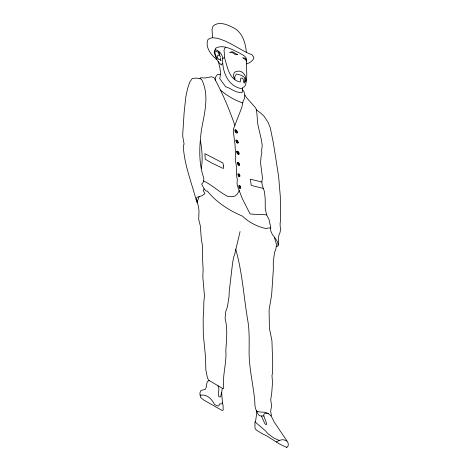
<?xml version="1.0" encoding="UTF-8"?>
<svg xmlns="http://www.w3.org/2000/svg" width="471" height="471" viewBox="0 0 471 471"><rect width="100%" height="100%" fill="white"/><g stroke="black" fill="none" stroke-linecap="round" stroke-linejoin="round"><path stroke-width="0.71" d="M222.4 388.322C220.734 393.385 222.795 398.501 222.235 403.765L219.421 404L218.838 405.937L217.066 405.778L214.517 404.471C212.032 399.596 207.558 394.433 201.529 395.081L200.369 395.728L200.128 394.816L199.869 393.073L200.846 390.577L205.427 389.17L206.121 387.609L207.087 382.175L207.982 381.08L209.36 380.615L222.4 388.322L223.342 388.681L223.737 387.774C222.265 375.305 226.81 363.07 225.827 350.512C226.504 339.879 227.823 328.882 225.091 318.455L225.721 311.831L227.522 306.503L229.065 296.165L229.224 291.496L232.574 263.089L233.751 256.636L234.411 255.494L240.08 231.561M218.309 61.624C220.039 67.123 221.229 72.917 219.739 78.616L225.668 86.776C231.332 88.277 236.024 93.482 242.288 92.381L242.394 87.7L244.096 86.917L245.338 85.422C248.087 76.797 245.874 67.983 246.492 59.181C246.074 55.819 242 54.813 239.651 53.099C232.48 49.867 223.419 43.844 215.541 48.266L214.134 52.487C215.677 57.091 217.337 62.231 221.629 64.998L222.23 63.467M242.418 89.543L244.002 91.592L244.82 95.048L246.551 97.68L255.476 107.7L256.565 109.931L257.802 124.303L261.158 138.786L262.247 145.474L261.623 150.59L261.841 153.387L261.087 156.166L260.557 162.654L262.429 177.838L261.841 182.024L262.206 185.115L264.478 191.768L265.197 198.697L265.267 208.941L266.657 214.923L269.023 219.51L270.778 227.552C269.171 234.534 278.255 238.526 278.149 245.279L277.378 246.457L276.259 246.527L275.67 249.889L274.575 252.226L273.274 261.788L273.315 269.854L271.655 294.711L269.065 310.224L269.459 328.428L271.932 340.727L272.697 363.73L272.603 372.19L271.973 375.787L272.544 382.493L271.643 393.897L270.695 399.673L271.649 405.931L270.619 410.983L271.337 415.151L271.096 415.911L274.287 422.163L287.534 441.81L288.246 443.664L288.246 445.201L287.869 446.526L286.651 447.326M235.665 249.159C242.318 271.985 243.66 296.029 247.599 319.491C249.542 330 249.165 340.816 249.1 351.596C249.012 367.81 253.015 383.577 254.634 399.579C255.058 403.306 254.481 407.45 256.489 410.8L256.389 415.769L255.47 421.68L255.947 422.705L265.532 430.883L267.822 433.632L274.093 438.183L279.191 440.403L282.341 439.72L284.09 439.885L286.774 441.015M276.259 246.527L276.383 244.072L274.434 237.455M200.128 394.816L200.481 397.359L203.76 400.056L222.241 410.547L223.195 409.976L223.036 404.907L222.253 402.658M244.82 95.048L244.455 98.533L243.242 100.818L241.782 107.523L233.357 129.254L233.322 131.297L235.023 144.674L235.718 157.184L235.541 161.076L236.301 165.509L236.642 175.754L237.302 179.716L237.025 183.637L237.831 187.064L242.129 198.203L250.03 213.881C255.423 214.694 261.281 214.122 266.657 214.923M270.589 228.035L268.711 227.882L266.233 228.612C257.349 226.692 249.141 222.553 242.53 216.177C229.206 210.519 216.407 202.418 207.275 190.932L206.216 191.132L204.131 188.883L201.623 184.061L203.066 182.683L203.666 180.935L203.808 178.179C198.385 162.854 199.374 146.169 201.376 130.273C204.284 113.746 209.754 95.419 201.612 79.422L200.075 78.71L195.954 78.027L192.056 78.734L189.666 82.29L187.588 88.678L185.88 96.443L184.108 112.863L182.754 133.911L182.754 136.355L184.096 144.15L183.278 145.598C184.173 165.144 191.98 183.184 196.666 202.006L197.514 202.907L198.556 207.046L199.003 210.849L198.709 219.415L200.328 225.897L201.382 239.662L202.548 246.08L202.395 255.835L203.119 269.335L202.836 277.001L204.485 296.247L203.837 301.699L203.631 313.821L203.172 317.466L203.301 334.328L205.544 357.206L205.833 369.935L207.37 377.548L208.465 379.962L209.36 380.615M201.3 168.335C202.901 159.333 202.018 149.872 200.481 140.882M278.149 245.279C278.979 241.134 277.554 236.719 279.904 232.904C281.322 229.083 279.38 225.262 280.38 221.447C280.404 213.116 280.404 204.773 280.31 196.472L278.62 176.419L273.339 142.772L270.195 127.506L268.064 122.354L264.213 116.437L260.969 113.27L256.565 109.931M200.075 78.71L200.234 77.962L200.781 77.739L205.073 77.992L211.402 76.773L214.017 77.686C222.477 92.852 229.136 108.972 234.858 125.351M221.611 392.484L220.628 396.717L219.845 397.082L218.844 396.564C217.337 393.132 220.228 389.246 218.02 385.82M239.256 190.52L237.461 193.952L235.235 195.942L232.904 196.607L227.982 196.531C219.315 192.221 212.368 185.185 203.666 180.935M199.28 196.366L197.537 201.023L197.514 202.907L196.548 198.768L196.86 197.384L201.912 195.771L204.767 193.917L204.75 193.198L203.195 190.678L204.131 188.883M220.734 58.127L220.387 59.175L220.976 60.5L219.816 59.581L218.944 59.546L217.308 57.692L217.349 55.825L219.427 54.86M246.621 79.823L244.331 82.996L243.848 83.008L243.495 80.129L242.618 78.233L240.834 78.074L240.216 82.013C228.877 79.787 227.387 66.423 224.402 57.332M279.191 440.403L276.306 441.986L266.763 435.91L262.276 433.75L256.43 430.076L255.035 428.592L254.905 422.022L255.47 421.68M242.406 88.224L241.47 88.619C227.758 86.281 222.112 71.239 222.683 58.787L224.708 57.068L224.019 50.232L224.585 48.378L225.833 47.341M214.894 50.226L215.824 49.796C219.539 51.074 222.718 54.671 222.683 58.787M246.445 63.856L249.082 62.973L251.284 61.518L253.628 58.899L253.84 57.462L252.003 54.801L246.374 52.393L230.272 43.509L224.59 40.771L217.991 38.369L212.58 37.733L209.854 38.316L207.911 39.652C204.844 47.112 211.261 55.242 216.901 59.711M263.201 188.382L251.596 185.497L251.178 184.973L250.366 179.192L261.841 182.024M261.393 415.964L263.872 416.017L266.668 423.688L266.403 424.595L265.467 424.353L264.673 423.305L261.393 415.964C258.632 416.205 257.466 413.456 256.901 411.224L256.489 410.8M220.322 74.659L217.926 74.306L216.701 75.378L215.418 77.338L215.577 80.235M242.706 102.913C234.587 100.288 226.839 95.536 220.404 90.043M271.096 415.911L268.346 413.668L265.438 413.132L264.266 413.803L263.725 414.798L263.872 416.017M256.901 411.224C260.522 412.949 265.02 411.095 268.346 413.668M286.933 447.45L279.868 444.2L276.306 441.986M246.474 61.089L245.503 59.322L243.813 58.74L242.789 57.627L245.25 58.339L246.498 60.859M220.505 57.073L217.926 52.104L215.965 51.027L215.112 51.48L214.847 52.799L217.019 58.963M218.591 51.38L219.869 54.383M246.374 52.393C245.497 42.696 242.406 31.951 232.845 27.453C227.063 24.48 218.45 20.942 213.027 26.205L212.003 29.467L212.58 37.733M236.719 151.45L236.719 152.469L237.431 153.793L238.438 154.553L239.156 154.294C239.492 152.993 238.52 151.715 237.437 151.097L236.719 151.45M237.096 151.774L237.62 153.499L238.332 154.035L238.809 153.864L238.261 152.151L237.096 151.774M237.425 162.666L238.038 164.98L239.392 165.562L239.627 164.662L239.186 163.355L238.338 162.407L237.425 162.666M237.82 162.895L238.244 164.703L239.068 165.109L238.909 163.519L237.82 162.895M239.492 175.318L239.038 176.401L238.226 174.806L238.403 174.146L239.109 174.464L239.492 175.318M239.869 175.406L239.833 176.513L238.968 176.755L237.831 174.606L238.079 173.699L239.327 174.193L239.869 175.406M238.338 142.395L237.831 143.29L236.854 142.843L235.724 140.47L236.23 139.928L237.207 140.376L238.338 142.395M223.519 166.004L223.342 168.53L211.685 162.984L205.244 159.216L204.861 153.64L222.96 163.025L223.519 166.004M240.41 187.44L239.998 188.153L239.515 187.77L239.197 185.833L240.098 186.416L240.41 187.44M245.797 78.869L245.509 80.8L244.573 81.76L244.814 78.363L244.343 77.409L241.711 75.437L236.66 73.965L235.047 76.066L234.711 77.662L235.041 79.234L233.569 76.779L233.569 74.147L234.617 72.41L235.906 71.563L239.05 71.056C242.918 71.492 245.703 75.113 245.797 78.869M240.74 187.57L240.11 188.618L239.327 187.994L238.779 186.763L238.915 185.421L239.598 185.403L240.351 186.292L240.74 187.57M235.106 129.772L234.841 130.655L235.341 132.004L236.948 133.205L237.461 132.61L236.96 130.885L235.983 129.866L235.106 129.772M235.412 130.273L235.618 131.845L236.736 132.669L237.054 132.298L236.801 131.238L235.412 130.273M237.967 142.348L237.62 142.76L236.948 142.454L236.301 141.588L236.436 140.458L237.572 141.288L237.967 142.348M237.419 54.636L235.471 54.665L232.374 52.54L229.571 52.452L232.026 51.745L233.121 52.04L237.419 54.636"/></g></svg>
